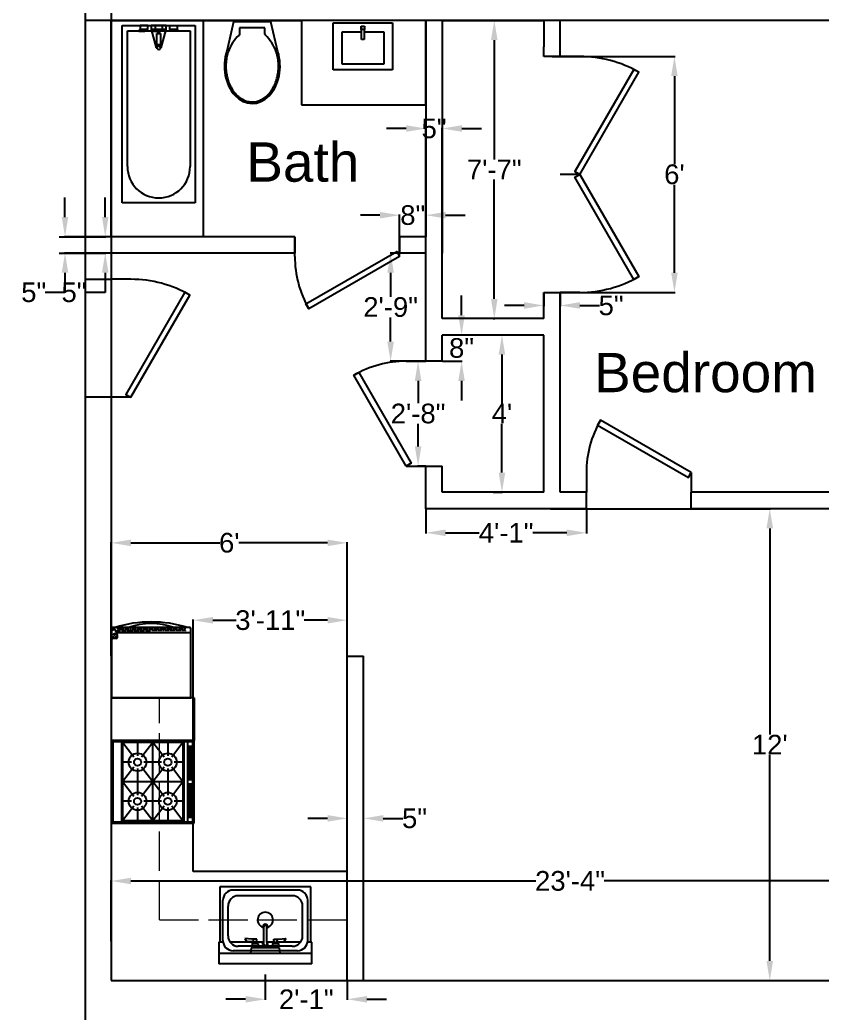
# Model space of a CAD drawing. Header units: inches. Extents: x 2169 to 3045, y 1192 to 2064.
# Drawn here: x 2621.9 to 2866.7, y 1382.8 to 1686.7 of the extents above; entities that cross this region are included whole.
import ezdxf

# ---------------------------------------------------------------- set-up
doc = ezdxf.new("R2010")
doc.units = ezdxf.units.IN
doc.linetypes.add('ACAD_ISO02W100', pattern=[15, 12, -3])
doc.linetypes.add('HIDDEN', pattern=[9.525, 6.35, -3.175])
for name, color, linetype in [('A PLAN ANNO DIM', 9, 'Continuous'), ('A PLAN ANNO ROOM NAME', 4, 'Continuous'), ('A PLAN APPLIANCE', 254, 'Continuous'), ('A PLAN DOOR', 252, 'Continuous'), ('A PLAN DOOR SADDLE', 253, 'Continuous'), ('A PLAN PFIX', 1, 'Continuous'), ('A PLAN WALL EXTERIOR', 4, 'Continuous'), ('A PLAN WALL INTERIOR', 5, 'Continuous'), ('freecads.com', 7, 'Continuous')]:
    doc.layers.add(name, color=color, linetype=linetype)
doc.layers.add('A PLAN GRID LINES', color=165, linetype='ACAD_ISO02W100', lineweight=0)
doc.styles.get("Standard").update_dxf_attribs({"font": 'Arial.ttf'})
doc.dimstyles.get("Standard").update_dxf_attribs({"dimtxt": 6, "dimasz": 6, "dimexe": 0.18, "dimexo": 0.0625, "dimgap": 0.09, "dimtad": 0, "dimtih": 1, "dimtoh": 1, "dimdec": 4, "dimzin": 0, "dimdsep": 46, "dimlunit": 4, "dimtxsty": 'Standard', "dimcen": 0.1875, "dimadec": 0, "dimazin": 0, "dimtfac": 1, "dimtdec": 4, "dimtofl": 0, "dimtmove": 0, "dimatfit": 3, "dimfxl": 1, "dimtolj": 1, "dimtzin": 0, "dimarcsym": 0})

# ---------------------------------------------------------------- blocks, each defined once
blk = doc.blocks.new('*D60')
at = {"layer": 'A PLAN ANNO DIM', "color": 0, "lineweight": -2, "transparency": 16777216}
for p, q in [((2647.94, 1626.58), (2647.94, 1632.58)), ((2633.86, 1620.58), (2648.12, 1620.58)), ((2633.86, 1615.58), (2648.12, 1615.58)), ((2647.94, 1609.58), (2647.94, 1603.58)), ((2647.94, 1603.58), (2641.94, 1603.58))]:
    blk.add_line(p, q, dxfattribs=at)
at = {"layer": 'A PLAN ANNO DIM', "color": 0, "transparency": 16777216}
for points in [[(2646.94, 1626.58), (2648.94, 1626.58), (2647.94, 1620.58)], [(2646.94, 1609.58), (2648.94, 1609.58), (2647.94, 1615.58)]]:
    blk.add_solid(points, dxfattribs=at)
at = {"layer": 'Defpoints', "color": 0, "transparency": 16777216}
for p in [(2633.8, 1620.58), (2633.8, 1615.58), (2647.94, 1615.58)]:
    blk.add_point(p, dxfattribs=at)
at = {"layer": 'A PLAN ANNO DIM', "color": 0, "transparency": 16777216, "insert": (2638.41, 1603.58), "char_height": 6, "attachment_point": 5}
blk.add_mtext('\\A1;5"', dxfattribs=at)
blk = doc.blocks.new('*D102')
at = {"layer": 'A PLAN ANNO DIM', "color": 0, "lineweight": -2, "transparency": 16777216}
for p, q in [((2649.8, 1492.64), (2649.8, 1527.33)), ((2655.8, 1527.15), (2682.93, 1527.15)), ((2715.8, 1527.15), (2688.67, 1527.15)), ((2721.8, 1492.64), (2721.8, 1527.33))]:
    blk.add_line(p, q, dxfattribs=at)
at = {"layer": 'A PLAN ANNO DIM', "color": 0, "transparency": 16777216}
for points in [[(2655.8, 1528.15), (2655.8, 1526.15), (2649.8, 1527.15)], [(2715.8, 1528.15), (2715.8, 1526.15), (2721.8, 1527.15)]]:
    blk.add_solid(points, dxfattribs=at)
at = {"layer": 'Defpoints', "color": 0, "transparency": 16777216}
for p in [(2649.8, 1527.15), (2649.8, 1492.58), (2721.8, 1492.58)]:
    blk.add_point(p, dxfattribs=at)
at = {"layer": 'A PLAN ANNO DIM', "color": 0, "transparency": 16777216, "insert": (2685.8, 1527.15), "char_height": 6, "attachment_point": 5}
blk.add_mtext("\\A1;6'", dxfattribs=at)
blk = doc.blocks.new('*D103')
at = {"layer": 'A PLAN ANNO DIM', "color": 0, "lineweight": -2, "transparency": 16777216}
for p, q in [((2715.8, 1443.08), (2709.8, 1443.08)), ((2721.8, 1443.14), (2721.8, 1443.26)), ((2726.8, 1443.14), (2726.8, 1443.26)), ((2732.8, 1443.08), (2738.8, 1443.08))]:
    blk.add_line(p, q, dxfattribs=at)
at = {"layer": 'A PLAN ANNO DIM', "color": 0, "transparency": 16777216}
for points in [[(2715.8, 1444.08), (2715.8, 1442.08), (2721.8, 1443.08)], [(2732.8, 1444.08), (2732.8, 1442.08), (2726.8, 1443.08)]]:
    blk.add_solid(points, dxfattribs=at)
at = {"layer": 'Defpoints', "color": 0, "transparency": 16777216}
for p in [(2721.8, 1443.08), (2726.8, 1443.08), (2726.8, 1443.08)]:
    blk.add_point(p, dxfattribs=at)
at = {"layer": 'A PLAN ANNO DIM', "color": 0, "transparency": 16777216, "insert": (2742.34, 1443.08), "char_height": 6, "attachment_point": 5}
blk.add_mtext('\\A1;5"', dxfattribs=at)
blk = doc.blocks.new('*D104')
at = {"layer": 'A PLAN ANNO DIM', "color": 0, "lineweight": -2, "transparency": 16777216}
for p, q in [((2784.36, 1675.58), (2821.84, 1675.58)), ((2821.66, 1669.58), (2821.66, 1642.73)), ((2821.66, 1609.58), (2821.66, 1636.42)), ((2786.86, 1603.58), (2821.84, 1603.58))]:
    blk.add_line(p, q, dxfattribs=at)
at = {"layer": 'A PLAN ANNO DIM', "color": 0, "transparency": 16777216}
for points in [[(2820.66, 1669.58), (2822.66, 1669.58), (2821.66, 1675.58)], [(2820.66, 1609.58), (2822.66, 1609.58), (2821.66, 1603.58)]]:
    blk.add_solid(points, dxfattribs=at)
at = {"layer": 'Defpoints', "color": 0, "transparency": 16777216}
for p in [(2784.3, 1675.58), (2786.8, 1603.58), (2821.66, 1603.58)]:
    blk.add_point(p, dxfattribs=at)
at = {"layer": 'A PLAN ANNO DIM', "color": 0, "transparency": 16777216, "insert": (2821.66, 1639.58), "char_height": 6, "attachment_point": 5}
blk.add_mtext("\\A1;6'", dxfattribs=at)
blk = doc.blocks.new('*D105')
at = {"layer": 'A PLAN ANNO DIM', "color": 0, "lineweight": -2, "transparency": 16777216}
for p, q in [((2766.62, 1686.58), (2766.5, 1686.58)), ((2766.68, 1680.58), (2766.68, 1644.17)), ((2766.68, 1601.58), (2766.68, 1637.99)), ((2766.36, 1595.58), (2766.86, 1595.58))]:
    blk.add_line(p, q, dxfattribs=at)
at = {"layer": 'A PLAN ANNO DIM', "color": 0, "transparency": 16777216}
for points in [[(2765.68, 1680.58), (2767.68, 1680.58), (2766.68, 1686.58)], [(2765.68, 1601.58), (2767.68, 1601.58), (2766.68, 1595.58)]]:
    blk.add_solid(points, dxfattribs=at)
at = {"layer": 'Defpoints', "color": 0, "transparency": 16777216}
for p in [(2766.68, 1686.58), (2766.68, 1686.58), (2766.3, 1595.58)]:
    blk.add_point(p, dxfattribs=at)
at = {"layer": 'A PLAN ANNO DIM', "color": 0, "transparency": 16777216, "insert": (2766.68, 1641.08), "char_height": 6, "attachment_point": 5}
blk.add_mtext('\\A1;7\'-7"', dxfattribs=at)
blk = doc.blocks.new('*D106')
at = {"layer": 'A PLAN ANNO DIM', "color": 0, "lineweight": -2, "transparency": 16777216}
for p, q in [((2781.8, 1603.51), (2781.8, 1599.4)), ((2786.8, 1603.51), (2786.8, 1599.4)), ((2775.8, 1599.58), (2769.8, 1599.58)), ((2792.8, 1599.58), (2798.8, 1599.58))]:
    blk.add_line(p, q, dxfattribs=at)
at = {"layer": 'A PLAN ANNO DIM', "color": 0, "transparency": 16777216}
for points in [[(2775.8, 1600.58), (2775.8, 1598.58), (2781.8, 1599.58)], [(2792.8, 1600.58), (2792.8, 1598.58), (2786.8, 1599.58)]]:
    blk.add_solid(points, dxfattribs=at)
at = {"layer": 'Defpoints', "color": 0, "transparency": 16777216}
for p in [(2781.8, 1603.58), (2786.8, 1603.58), (2786.8, 1599.58)]:
    blk.add_point(p, dxfattribs=at)
at = {"layer": 'A PLAN ANNO DIM', "color": 0, "transparency": 16777216, "insert": (2802.34, 1599.58), "char_height": 6, "attachment_point": 5}
blk.add_mtext('\\A1;5"', dxfattribs=at)
blk = doc.blocks.new('*D107')
at = {"layer": 'A PLAN ANNO DIM', "color": 0, "lineweight": -2, "transparency": 16777216}
for p, q in [((2739.8, 1653.58), (2733.8, 1653.58)), ((2745.8, 1615.64), (2745.8, 1653.76)), ((2750.8, 1615.64), (2750.8, 1653.76)), ((2756.8, 1653.58), (2762.8, 1653.58))]:
    blk.add_line(p, q, dxfattribs=at)
at = {"layer": 'A PLAN ANNO DIM', "color": 0, "transparency": 16777216}
for points in [[(2739.8, 1654.58), (2739.8, 1652.58), (2745.8, 1653.58)], [(2756.8, 1654.58), (2756.8, 1652.58), (2750.8, 1653.58)]]:
    blk.add_solid(points, dxfattribs=at)
at = {"layer": 'Defpoints', "color": 0, "transparency": 16777216}
for p in [(2750.8, 1653.58), (2745.8, 1615.58), (2750.8, 1615.58)]:
    blk.add_point(p, dxfattribs=at)
at = {"layer": 'A PLAN ANNO DIM', "color": 0, "transparency": 16777216, "insert": (2748.3, 1653.58), "char_height": 6, "attachment_point": 5}
blk.add_mtext('\\A1;5"', dxfattribs=at)
blk = doc.blocks.new('*D108')
at = {"layer": 'A PLAN ANNO DIM', "color": 0, "lineweight": -2, "transparency": 16777216}
for p, q in [((2766.36, 1590.58), (2769.2, 1590.58)), ((2769.02, 1584.58), (2769.02, 1569.67)), ((2769.02, 1548.58), (2769.02, 1563.49)), ((2766.36, 1542.58), (2769.2, 1542.58))]:
    blk.add_line(p, q, dxfattribs=at)
at = {"layer": 'A PLAN ANNO DIM', "color": 0, "transparency": 16777216}
for points in [[(2768.02, 1584.58), (2770.02, 1584.58), (2769.02, 1590.58)], [(2768.02, 1548.58), (2770.02, 1548.58), (2769.02, 1542.58)]]:
    blk.add_solid(points, dxfattribs=at)
at = {"layer": 'Defpoints', "color": 0, "transparency": 16777216}
for p in [(2766.3, 1590.58), (2769.02, 1590.58), (2766.3, 1542.58)]:
    blk.add_point(p, dxfattribs=at)
at = {"layer": 'A PLAN ANNO DIM', "color": 0, "transparency": 16777216, "insert": (2769.02, 1566.58), "char_height": 6, "attachment_point": 5}
blk.add_mtext("\\A1;4'", dxfattribs=at)
blk = doc.blocks.new('*D109')
at = {"layer": 'A PLAN ANNO DIM', "color": 0, "lineweight": -2, "transparency": 16777216}
for p, q in [((2745.8, 1537.51), (2745.8, 1530.04)), ((2794.8, 1537.51), (2794.8, 1530.04)), ((2751.8, 1530.22), (2762.11, 1530.22)), ((2788.8, 1530.22), (2778.49, 1530.22))]:
    blk.add_line(p, q, dxfattribs=at)
at = {"layer": 'A PLAN ANNO DIM', "color": 0, "transparency": 16777216}
for points in [[(2751.8, 1531.22), (2751.8, 1529.22), (2745.8, 1530.22)], [(2788.8, 1531.22), (2788.8, 1529.22), (2794.8, 1530.22)]]:
    blk.add_solid(points, dxfattribs=at)
at = {"layer": 'Defpoints', "color": 0, "transparency": 16777216}
for p in [(2745.8, 1537.58), (2794.8, 1537.58), (2745.8, 1530.22)]:
    blk.add_point(p, dxfattribs=at)
at = {"layer": 'A PLAN ANNO DIM', "color": 0, "transparency": 16777216, "insert": (2770.3, 1530.22), "char_height": 6, "attachment_point": 5}
blk.add_mtext('\\A1;4\'-1"', dxfattribs=at)
blk = doc.blocks.new('*D110')
at = {"layer": 'A PLAN ANNO DIM', "color": 0, "lineweight": -2, "transparency": 16777216}
for p, q in [((2756.69, 1596.58), (2756.69, 1602.58)), ((2750.86, 1590.58), (2756.87, 1590.58)), ((2750.86, 1582.58), (2756.87, 1582.58)), ((2756.69, 1576.58), (2756.69, 1570.58))]:
    blk.add_line(p, q, dxfattribs=at)
at = {"layer": 'A PLAN ANNO DIM', "color": 0, "transparency": 16777216}
for points in [[(2755.69, 1596.58), (2757.69, 1596.58), (2756.69, 1590.58)], [(2755.69, 1576.58), (2757.69, 1576.58), (2756.69, 1582.58)]]:
    blk.add_solid(points, dxfattribs=at)
at = {"layer": 'Defpoints', "color": 0, "transparency": 16777216}
for p in [(2750.8, 1590.58), (2750.8, 1582.58), (2756.69, 1582.58)]:
    blk.add_point(p, dxfattribs=at)
at = {"layer": 'A PLAN ANNO DIM', "color": 0, "transparency": 16777216, "insert": (2756.69, 1586.58), "char_height": 6, "attachment_point": 5}
blk.add_mtext('\\A1;8"', dxfattribs=at)
blk = doc.blocks.new('*D111')
at = {"layer": 'A PLAN ANNO DIM', "color": 0, "lineweight": -2, "transparency": 16777216}
for p, q in [((2745.74, 1582.58), (2743.25, 1582.58)), ((2743.43, 1576.58), (2743.43, 1569.73)), ((2743.43, 1556.58), (2743.43, 1563.42)), ((2745.74, 1550.58), (2743.25, 1550.58))]:
    blk.add_line(p, q, dxfattribs=at)
at = {"layer": 'A PLAN ANNO DIM', "color": 0, "transparency": 16777216}
for points in [[(2742.43, 1576.58), (2744.43, 1576.58), (2743.43, 1582.58)], [(2742.43, 1556.58), (2744.43, 1556.58), (2743.43, 1550.58)]]:
    blk.add_solid(points, dxfattribs=at)
at = {"layer": 'Defpoints', "color": 0, "transparency": 16777216}
for p in [(2745.8, 1582.58), (2743.43, 1550.58), (2745.8, 1550.58)]:
    blk.add_point(p, dxfattribs=at)
at = {"layer": 'A PLAN ANNO DIM', "color": 0, "transparency": 16777216, "insert": (2743.43, 1566.58), "char_height": 6, "attachment_point": 5}
blk.add_mtext('\\A1;2\'-8"', dxfattribs=at)
blk = doc.blocks.new('*D112')
at = {"layer": 'A PLAN ANNO DIM', "color": 0, "lineweight": -2, "transparency": 16777216}
for p, q in [((2745.74, 1615.58), (2734.86, 1615.58)), ((2735.04, 1609.58), (2735.04, 1602.23)), ((2735.04, 1588.58), (2735.04, 1595.92)), ((2745.74, 1582.58), (2734.86, 1582.58))]:
    blk.add_line(p, q, dxfattribs=at)
at = {"layer": 'A PLAN ANNO DIM', "color": 0, "transparency": 16777216}
for points in [[(2734.04, 1609.58), (2736.04, 1609.58), (2735.04, 1615.58)], [(2734.04, 1588.58), (2736.04, 1588.58), (2735.04, 1582.58)]]:
    blk.add_solid(points, dxfattribs=at)
at = {"layer": 'Defpoints', "color": 0, "transparency": 16777216}
for p in [(2735.04, 1615.58), (2745.8, 1615.58), (2745.8, 1582.58)]:
    blk.add_point(p, dxfattribs=at)
at = {"layer": 'A PLAN ANNO DIM', "color": 0, "transparency": 16777216, "insert": (2735.04, 1599.08), "char_height": 6, "attachment_point": 5}
blk.add_mtext('\\A1;2\'-9"', dxfattribs=at)
blk = doc.blocks.new('*D113')
at = {"layer": 'A PLAN ANNO DIM', "color": 0, "lineweight": -2, "transparency": 16777216}
for p, q in [((2731.8, 1627.13), (2725.8, 1627.13)), ((2737.8, 1620.64), (2737.8, 1627.31)), ((2745.8, 1620.64), (2745.8, 1627.31)), ((2751.8, 1627.13), (2757.8, 1627.13))]:
    blk.add_line(p, q, dxfattribs=at)
at = {"layer": 'A PLAN ANNO DIM', "color": 0, "transparency": 16777216}
for points in [[(2731.8, 1628.13), (2731.8, 1626.13), (2737.8, 1627.13)], [(2751.8, 1628.13), (2751.8, 1626.13), (2745.8, 1627.13)]]:
    blk.add_solid(points, dxfattribs=at)
at = {"layer": 'Defpoints', "color": 0, "transparency": 16777216}
for p in [(2737.8, 1627.13), (2737.8, 1620.58), (2745.8, 1620.58)]:
    blk.add_point(p, dxfattribs=at)
at = {"layer": 'A PLAN ANNO DIM', "color": 0, "transparency": 16777216, "insert": (2741.8, 1627.13), "char_height": 6, "attachment_point": 5}
blk.add_mtext('\\A1;8"', dxfattribs=at)
blk = doc.blocks.new('Kitchen Sink 022')
at = {"layer": 'freecads.com'}
for p, q in [((45478.1, 39404.7), (45478.1, 39298.3)), ((45478.1, 39404.7), (45938.2, 39404.7)), ((45938.2, 39298.3), (45938.2, 39404.7)), ((45478.1, 39353.9), (45938.2, 39353.9)), ((45574.2, 39318.1), (45645.6, 39318.1)), ((45635.1, 39353.9), (45638.3, 39326.9)), ((45638.3, 39326.9), (45778, 39326.9)), ((45645.6, 39314.2), (45642.4, 39314.2)), ((45642.4, 39304.6), (45642.4, 39314.2)), ((45645.6, 39314.2), (45645.6, 39326.9)), ((45669.1, 39314.2), (45669.1, 39326.9)), ((45669.1, 39318.1), (45696.4, 39318.1)), ((45672.3, 39314.2), (45669.1, 39314.2)), ((45672.3, 39304.6), (45672.3, 39314.2)), ((45696.4, 39314.9), (45693.2, 39309.4)), ((45696.4, 39314.9), (45696.4, 39326.9)), ((45719.9, 39314.9), (45719.9, 39326.9)), ((45719.9, 39318.1), (45747.2, 39318.1)), ((45723.1, 39309.4), (45719.9, 39314.9)), ((45747.2, 39314.2), (45744, 39314.2)), ((45744, 39304.6), (45744, 39314.2)), ((45747.2, 39314.2), (45747.2, 39326.9)), ((45770.7, 39314.2), (45770.7, 39326.9)), ((45770.7, 39318.1), (45842.2, 39318.1)), ((45773.9, 39314.2), (45770.7, 39314.2)), ((45773.9, 39304.6), (45773.9, 39314.2)), ((45778, 39326.9), (45781.2, 39353.9)), ((45478.1, 39298.3), (45498.7, 39298.3)), ((45482.1, 39298.3), (45482.1, 39024.5)), ((45523.4, 39267.3), (45523.4, 39118.9)), ((45533.9, 39298.3), (45653.8, 39298.3)), ((45606.6, 39280.1), (45616.3, 39296.3)), ((45642, 39283.4), (45606.6, 39280.1)), ((45650.7, 39296.3), (45616.3, 39296.3)), ((45666.3, 39283.4), (45642, 39283.4)), ((45644, 39304.6), (45642.4, 39304.6)), ((45644, 39304.6), (45646.6, 39301.5)), ((45668.1, 39301.5), (45646.6, 39301.5)), ((45650.7, 39296.3), (45650.9, 39297.7)), ((45663.8, 39297.7), (45650.9, 39297.7)), ((45653.8, 39297.7), (45653.8, 39301.5)), ((45660.9, 39297.7), (45660.9, 39301.5)), ((45660.9, 39298.3), (45699.7, 39298.3)), ((45663.8, 39297.7), (45666.3, 39283.4)), ((45670.7, 39304.6), (45668.1, 39301.5)), ((45672.3, 39304.6), (45670.7, 39304.6)), ((45693.2, 39309.4), (45700.2, 39297.3)), ((45700.2, 39297.3), (45700.2, 39220.5)), ((45716.1, 39297.3), (45723.1, 39309.4)), ((45716.1, 39297.3), (45716.1, 39220.5)), ((45716.7, 39298.3), (45755.4, 39298.3)), ((45745.6, 39304.6), (45744, 39304.6)), ((45745.6, 39304.6), (45748.2, 39301.5)), ((45748.2, 39301.5), (45769.7, 39301.5)), ((45752.5, 39297.7), (45750, 39283.4)), ((45750, 39283.4), (45774.4, 39283.4)), ((45752.5, 39297.7), (45765.4, 39297.7)), ((45755.4, 39297.7), (45755.4, 39301.5)), ((45762.5, 39297.7), (45762.5, 39301.5)), ((45762.5, 39298.3), (45882.4, 39298.3)), ((45765.7, 39296.3), (45765.4, 39297.7)), ((45765.7, 39296.3), (45800, 39296.3)), ((45772.3, 39304.6), (45769.7, 39301.5)), ((45773.9, 39304.6), (45772.3, 39304.6)), ((45774.4, 39283.4), (45809.8, 39280.1)), ((45809.8, 39280.1), (45800, 39296.3)), ((45893, 39267.3), (45893, 39118.9)), ((45917.6, 39298.3), (45938.2, 39298.3)), ((45934.2, 39024.5), (45934.2, 39298.3)), ((45574.2, 39068.1), (45842.2, 39068.1)), ((45482.1, 39024.5), (45934.2, 39024.5))]:
    blk.add_line(p, q, dxfattribs=at)
at = {"layer": 'freecads.com', "ltscale": 0.25}
for p, q in [((45548.8, 39340.4), (45867.6, 39340.4)), ((45669.1, 39314.2), (45645.6, 39314.2)), ((45700.7, 39322.3), (45696.4, 39314.9)), ((45715.6, 39322.3), (45700.7, 39322.3)), ((45719.9, 39314.9), (45715.6, 39322.3)), ((45770.7, 39314.2), (45747.2, 39314.2)), ((45498, 39289.6), (45498, 39090.4)), ((45644, 39304.6), (45670.7, 39304.6)), ((45650.7, 39296.3), (45648.4, 39283.4)), ((45700.2, 39297.3), (45700.2, 39309.4)), ((45716.1, 39309.4), (45716.1, 39297.3)), ((45745.6, 39304.6), (45772.3, 39304.6)), ((45765.7, 39296.3), (45767.9, 39283.4)), ((45918.4, 39289.6), (45918.4, 39090.4)), ((45548.8, 39039.6), (45867.6, 39039.6))]:
    blk.add_line(p, q, dxfattribs=at)
for centre, radius, start, end in [((45548.8, 39289.6), 50.8, 90, 180), ((45708.2, 39309.4), 7.94, 0, 180), ((45867.6, 39289.6), 50.8, 0, 90.0006), ((45708.2, 39188), 38.1, 105.7083, 74.2917), ((45708.2, 39220.5), 11.1, 135.5847, 44.4153), ((45548.8, 39090.4), 50.8, 180, 270), ((45867.6, 39090.4), 50.8, 270, 0.0033)]:
    blk.add_arc(centre, radius, start, end, dxfattribs=at)
at = {"layer": 'freecads.com'}
for centre, radius, start, end in [((45574.2, 39267.3), 50.8, 90, 180), ((45842.2, 39267.3), 50.8, 0, 90), ((45708.2, 39220.5), 7.94, 180, 0), ((45574.2, 39118.9), 50.8, 180, 270), ((45842.2, 39118.9), 50.8, 270, 0)]:
    blk.add_arc(centre, radius, start, end, dxfattribs=at)
blk = doc.blocks.new('*D75')
at = {"layer": 'A PLAN ANNO DIM', "color": 0, "lineweight": -2, "transparency": 16777216}
for p, q in [((2696.8, 1395.45), (2696.8, 1387.7)), ((2721.8, 1393.51), (2721.8, 1387.7)), ((2690.8, 1387.88), (2684.8, 1387.88)), ((2727.8, 1387.88), (2733.8, 1387.88))]:
    blk.add_line(p, q, dxfattribs=at)
at = {"layer": 'A PLAN ANNO DIM', "color": 0, "transparency": 16777216}
for points in [[(2690.8, 1388.88), (2690.8, 1386.88), (2696.8, 1387.88)], [(2727.8, 1388.88), (2727.8, 1386.88), (2721.8, 1387.88)]]:
    blk.add_solid(points, dxfattribs=at)
at = {"layer": 'Defpoints', "color": 0, "transparency": 16777216}
for p in [(2696.8, 1395.51), (2721.8, 1393.58), (2721.8, 1387.88)]:
    blk.add_point(p, dxfattribs=at)
at = {"layer": 'A PLAN ANNO DIM', "color": 0, "transparency": 16777216, "insert": (2709.3, 1387.88), "char_height": 6, "attachment_point": 5}
blk.add_mtext('\\A1;2\'-1"', dxfattribs=at)
blk = doc.blocks.new('Hob 005')
at = {"layer": 'freecads.com'}
for p, q in [((66183, 33699), (66183, 32769)), ((67113, 33699), (66183, 33699)), ((66198, 33684), (66198, 32784)), ((67098, 33684), (66198, 33684)), ((66198, 33624), (67098, 33624)), ((66248, 33669), (66623, 33669)), ((66248, 33639), (66248, 33669)), ((66248, 33654), (66623, 33654)), ((66248, 33639), (66623, 33639)), ((66623, 33639), (66623, 33669)), ((67048, 33669), (66673, 33669)), ((66673, 33639), (66673, 33669)), ((67048, 33654), (66673, 33654)), ((67048, 33639), (66673, 33639)), ((67048, 33639), (67048, 33669)), ((67098, 32784), (67098, 33684)), ((67113, 32769), (67113, 33699)), ((66198, 33584), (67098, 33584)), ((66208, 33574), (66208, 32894)), ((66208, 33574), (67088, 33574)), ((66208, 33574), (66373, 33447)), ((66428, 33574), (66428, 33474)), ((66648, 33574), (66484, 33447)), ((66648, 33574), (66813, 33447)), ((66648, 33574), (66648, 33234)), ((66868, 33574), (66868, 33474)), ((67088, 33574), (66924, 33447)), ((67088, 33574), (67088, 32894)), ((66208, 33404), (66358, 33404)), ((66498, 33404), (66648, 33404)), ((66648, 33404), (66798, 33404)), ((66938, 33404), (67088, 33404)), ((66373, 33361), (66208, 33234)), ((66428, 33334), (66428, 33234)), ((66484, 33361), (66648, 33234)), ((66813, 33361), (66648, 33234)), ((66868, 33334), (66868, 33234)), ((66924, 33361), (67088, 33234)), ((66208, 33234), (66373, 33107)), ((66648, 33234), (66208, 33234)), ((66428, 33234), (66428, 33134)), ((66648, 33234), (66484, 33107)), ((66648, 33234), (66648, 32894)), ((66648, 33234), (66813, 33107)), ((67088, 33234), (66648, 33234)), ((66868, 33234), (66868, 33134)), ((67088, 33234), (66924, 33107)), ((66208, 33064), (66358, 33064)), ((66498, 33064), (66648, 33064)), ((66648, 33064), (66798, 33064)), ((66938, 33064), (67088, 33064)), ((66373, 33021), (66208, 32894)), ((66428, 32994), (66428, 32894)), ((66484, 33021), (66648, 32894)), ((66813, 33021), (66648, 32894)), ((66868, 32994), (66868, 32894)), ((66924, 33021), (67088, 32894)), ((66198, 32884), (67098, 32884)), ((66208, 32894), (67088, 32894)), ((66183, 32769), (67113, 32769)), ((66198, 32784), (67098, 32784))]:
    blk.add_line(p, q, dxfattribs=at)
for centre, radius in [((66428, 33404), 100), ((66868, 33404), 100), ((66428, 33404), 40), ((66868, 33404), 40), ((66428, 33064), 100), ((66868, 33064), 100), ((66428, 33064), 40), ((66868, 33064), 40)]:
    blk.add_circle(centre, radius, dxfattribs=at)
blk = doc.blocks.new('Fridge 002')
at = {"layer": 'freecads.com'}
for p, q in [((26385.9, 10835.7), (25785.9, 10835.7)), ((25785.9, 10835.7), (25785.9, 10316.7)), ((26385.9, 10316.7), (26385.9, 10835.7)), ((26341.4, 10361.1), (26341.4, 10381.1)), ((26349.3, 10389), (26374.2, 10389)), ((26382.1, 10381.1), (26382.1, 10317.6)), ((26349.7, 10343.9), (25785.9, 10343.9)), ((25785.9, 10343.9), (25785.9, 10316.7)), ((25797, 10305.7), (26374.9, 10305.7)), ((25797, 10305.7), (26374.9, 10305.7)), ((26366.2, 10313.8), (26342.4, 10357.3)), ((26374.2, 10309.8), (26373.1, 10309.8)), ((26385.9, 10343.9), (26382.1, 10343.9)), ((26385.9, 10346.5), (26385.9, 10319.3)), ((26385.9, 10316.7), (26385.9, 10343.9))]:
    blk.add_line(p, q, dxfattribs=at)
at = {"layer": 'freecads.com', "linetype": 'HIDDEN'}
for p, q in [((25827.9, 10343.9), (25827.9, 10329.1)), ((25827.9, 10329.1), (26085.9, 10329.1)), ((25831.7, 10305.7), (25831.7, 10318.9)), ((25831.7, 10318.9), (26085.9, 10318.9)), ((26344, 10329.1), (26085.9, 10329.1)), ((26340.2, 10318.9), (26085.9, 10318.9)), ((26340.2, 10305.7), (26340.2, 10318.9)), ((26344, 10343.9), (26344, 10329.1))]:
    blk.add_line(p, q, dxfattribs=at)
at = {"layer": 'freecads.com'}
for centre, radius in [((26349.3, 10381.1), 6.63), ((26361.7, 10357.1), 6.63), ((26374.2, 10381.1), 6.63), ((26374.2, 10317.6), 6.98)]:
    blk.add_circle(centre, radius, dxfattribs=at)
for centre, radius, start, end in [((26349.3, 10381.1), 7.88, 90, 180), ((26374.2, 10381.1), 7.88, 360, 90), ((25797, 10316.7), 11, 180, 270), ((25797, 10316.7), 11, 180, 270), ((26085.9, 11175), 911.2, 252.55459, 287.44541), ((26085.9, 10772.4), 496.5, 250.07703, 289.92297), ((26349.3, 10361.1), 7.88, 180, 208.74057), ((26373.1, 10317.6), 7.88, 208.74057, 270), ((26374.2, 10317.6), 7.88, 270, 360), ((26374.9, 10316.7), 11, 270, 360), ((26374.9, 10316.7), 11, 270, 360)]:
    blk.add_arc(centre, radius, start, end, dxfattribs=at)
blk = doc.blocks.new('Toilet 065')
at = {"layer": 'freecads.com'}
for p, q in [((261760.7, 272738.4), (261710.6, 272524.6)), ((262033.6, 272738.4), (261760.7, 272738.4)), ((261989.2, 272695.9), (261804.3, 272695.9)), ((261804.3, 272695.9), (261804.3, 272650.1)), ((261989.2, 272650.1), (261989.2, 272695.9)), ((262084.6, 272521.1), (262033.6, 272738.4)), ((261800.7, 272641.5), (261800.6, 272641.4)), ((261804.3, 272650.1), (261800.7, 272641.5)), ((261993.5, 272641.5), (261989.2, 272650.1)), ((261993.4, 272641.4), (261993.5, 272641.5))]:
    blk.add_line(p, q, dxfattribs=at)
for centre, start, end in [((262023.8, 272407.3), 133.63175, 159.58652), ((261769.8, 272407.3), 20.41348, 46.36825)]:
    blk.add_arc(centre, 323.4, start, end, dxfattribs=at)
blk.add_ellipse((261897, 272415.8), major_axis=(0, -272.8), ratio=0.74463, start_param=4.302209, end_param=8.249905, dxfattribs=at)
blk.add_open_spline([(261720.7, 272520.1), (261718.7, 272513.3), (261716.4, 272505.3), (261711, 272482.8), (261708.5, 272468.1), (261705.3, 272438.3), (261704.7, 272423.2), (261705.3, 272393.1), (261706.6, 272378.1), (261711, 272348.6), (261714.2, 272334.1), (261722.3, 272306.1), (261727.2, 272292.6), (261738.7, 272267), (261745.2, 272254.8), (261759.7, 272232.3), (261767.7, 272221.9), (261784.7, 272203.1), (261793.7, 272194.7), (261812.7, 272180.2), (261822.6, 272174.1), (261843, 272164.2), (261853.4, 272160.5), (261874.6, 272155.4), (261885.3, 272154.1), (261906.7, 272154), (261917.4, 272155.1), (261938.6, 272159.9), (261949.1, 272163.5), (261969.5, 272173.1), (261979.5, 272179), (261998.5, 272193.3), (262007.7, 272201.5), (262024.8, 272220), (262032.8, 272230.3), (262047.5, 272252.7), (262054.1, 272264.7), (262065.8, 272290.2), (262070.8, 272303.6), (262079.1, 272331.5), (262082.4, 272345.9), (262087.1, 272375.3), (262088.5, 272390.3), (262089.3, 272420.4), (262088.8, 272435.5), (262085.9, 272465.4), (262083.5, 272480.1), (262078.3, 272502.3), (262076.2, 272510.1), (262073.3, 272520.1)], degree=3, knots=[4.302209, 4.302209, 4.302209, 4.302209, 4.399567, 4.399567, 4.570324, 4.570324, 4.741082, 4.741082, 4.91184, 4.91184, 5.082597, 5.082597, 5.253355, 5.253355, 5.424112, 5.424112, 5.59487, 5.59487, 5.765627, 5.765627, 5.936385, 5.936385, 6.107142, 6.107142, 6.2779, 6.2779, 6.448657, 6.448657, 6.619415, 6.619415, 6.790172, 6.790172, 6.96093, 6.96093, 7.131688, 7.131688, 7.302445, 7.302445, 7.473203, 7.473203, 7.64396, 7.64396, 7.814718, 7.814718, 7.985475, 7.985475, 8.156233, 8.156233, 8.249905, 8.249905, 8.249905, 8.249905], dxfattribs=at)
blk = doc.blocks.new('Sink 002')
at = {"layer": 'freecads.com'}
for p, q in [((-161.8, 221.3, 3732.1), (238.2, 221.3, 3732.1)), ((-161.8, -96.4, 3732.1), (-161.8, 221.3, 3732.1)), ((238.2, 221.3, 3732.1), (238.2, -96.4, 3732.1)), ((-102.6, 159.4, 3732.1), (29.8, 159.4, 3732.1)), ((-102.6, -57, 3732.1), (-102.6, 159.4, 3732.1)), ((46.7, 159.4, 3732.1), (179, 159.4, 3732.1)), ((179, 159.4, 3732.1), (179, -57, 3732.1)), ((179, -57, 3732.1), (-102.6, -57, 3732.1)), ((238.2, -96.4, 3732.1), (-161.8, -96.4, 3732.1))]:
    blk.add_line(p, q, dxfattribs=at)
at = {"layer": 'freecads.com', "ltscale": 10}
for p, q in [((26.9, 199.7, 3732.1), (49.5, 199.7, 3732.1)), ((26.9, 177.2, 3732.1), (26.9, 199.7, 3732.1)), ((26.9, 197.2, 3732.1), (26.9, 179.1, 3732.1)), ((49.5, 177.2, 3732.1), (26.9, 177.2, 3732.1)), ((29.8, 109, 3732.1), (29.8, 177.2, 3732.1)), ((46.7, 177.2, 3732.1), (46.7, 109, 3732.1)), ((49.5, 199.7, 3732.1), (49.5, 177.2, 3732.1)), ((46.7, 109, 3732.1), (29.8, 109, 3732.1))]:
    blk.add_line(p, q, dxfattribs=at)
blk = doc.blocks.new('Bathtub 001')
at = {"layer": 'freecads.com'}
for p, q in [((31394, 20820), (31394, 22620)), ((31394, 22620), (32135, 22620)), ((31447, 21190), (31447, 22567)), ((31447, 22567), (32082, 22567)), ((32082, 22567), (32082, 21190)), ((32135, 22620), (32135, 20820)), ((32135, 20820), (31394, 20820))]:
    blk.add_line(p, q, dxfattribs=at)
at = {"layer": 'freecads.com', "ltscale": 2}
for p, q in [((31623, 22574), (31563, 22574)), ((31563, 22574), (31563, 22564)), ((31563, 22564), (31623, 22564)), ((31653, 22620), (31577, 22620)), ((31577, 22620), (31577, 22579)), ((31577, 22579), (31653, 22579)), ((31650, 22579), (31579, 22579)), ((31579, 22579), (31579, 22574)), ((31579, 22574), (31650, 22574)), ((31606, 22574), (31606, 22564)), ((31623, 22564), (31623, 22574)), ((31650, 22574), (31650, 22579)), ((31653, 22579), (31653, 22620)), ((31841, 22620), (31689, 22620)), ((31689, 22620), (31689, 22579)), ((31841, 22579), (31689, 22579)), ((31689, 22579), (31739, 22393)), ((31689, 22579), (31841, 22579)), ((31773, 22574), (31713, 22574)), ((31713, 22574), (31713, 22564)), ((31713, 22564), (31773, 22564)), ((31803, 22620), (31727, 22620)), ((31727, 22620), (31727, 22579)), ((31727, 22579), (31803, 22579)), ((31800, 22579), (31729, 22579)), ((31729, 22579), (31729, 22574)), ((31729, 22574), (31800, 22574)), ((31756, 22574), (31756, 22564)), ((31756, 22561), (31773, 22561)), ((31756, 22551), (31756, 22561)), ((31773, 22551), (31756, 22551)), ((31756, 22548), (31773, 22548)), ((31756, 22538), (31756, 22548)), ((31773, 22564), (31773, 22574)), ((31773, 22561), (31773, 22551)), ((31773, 22548), (31773, 22538)), ((31790, 22393), (31841, 22579)), ((31800, 22574), (31800, 22579)), ((31803, 22579), (31803, 22620)), ((31841, 22579), (31841, 22620)), ((31877, 22620), (31953, 22620)), ((31877, 22579), (31877, 22620)), ((31953, 22579), (31877, 22579)), ((31879, 22574), (31879, 22579)), ((31879, 22579), (31951, 22579)), ((31951, 22574), (31879, 22574)), ((31906, 22574), (31966, 22574)), ((31906, 22564), (31906, 22574)), ((31966, 22564), (31906, 22564)), ((31923, 22574), (31923, 22564)), ((31951, 22579), (31951, 22574)), ((31953, 22620), (31953, 22579)), ((31966, 22574), (31966, 22564)), ((31746, 22538), (31783, 22538)), ((31746, 22424), (31746, 22538)), ((31773, 22538), (31756, 22538)), ((31783, 22538), (31783, 22424)), ((31739, 22393), (31745, 22393)), ((31755, 22414), (31745, 22395)), ((31745, 22395), (31746, 22395)), ((31755, 22414), (31746, 22424)), ((31746, 22424), (31783, 22424)), ((31783, 22424), (31746, 22424)), ((31773, 22414), (31755, 22414)), ((31773, 22414), (31755, 22414)), ((31783, 22424), (31773, 22414)), ((31784, 22395), (31773, 22414)), ((31783, 22395), (31784, 22395)), ((31784, 22393), (31790, 22393))]:
    blk.add_line(p, q, dxfattribs=at)
at = {"layer": 'freecads.com'}
blk.add_arc((31765, 21190), 318, 180, 0, dxfattribs=at)
at = {"layer": 'freecads.com', "ltscale": 2}
blk.add_ellipse((31765, 22393), major_axis=(-19.2, 0), ratio=0.730626, start_param=6.096413, end_param=9.61155, dxfattribs=at)
blk = doc.blocks.new('*D115')
at = {"layer": 'A PLAN ANNO DIM', "color": 0, "lineweight": -2, "transparency": 16777216}
for p, q in [((2649.8, 1405.64), (2649.8, 1424.16)), ((2655.8, 1423.98), (2779.35, 1423.98)), ((2923.8, 1423.98), (2800.25, 1423.98)), ((2929.8, 1405.64), (2929.8, 1424.16))]:
    blk.add_line(p, q, dxfattribs=at)
at = {"layer": 'A PLAN ANNO DIM', "color": 0, "transparency": 16777216}
for points in [[(2655.8, 1424.98), (2655.8, 1422.98), (2649.8, 1423.98)], [(2923.8, 1424.98), (2923.8, 1422.98), (2929.8, 1423.98)]]:
    blk.add_solid(points, dxfattribs=at)
at = {"layer": 'Defpoints', "color": 0, "transparency": 16777216}
for p in [(2649.8, 1423.98), (2649.8, 1405.58), (2929.8, 1405.58)]:
    blk.add_point(p, dxfattribs=at)
at = {"layer": 'A PLAN ANNO DIM', "color": 0, "transparency": 16777216, "insert": (2789.8, 1423.98), "char_height": 6, "attachment_point": 5}
blk.add_mtext('\\A1;23\'-4"', dxfattribs=at)
blk = doc.blocks.new('*D116')
at = {"layer": 'A PLAN ANNO DIM', "color": 0, "lineweight": -2, "transparency": 16777216}
for p, q in [((2674.8, 1426.91), (2674.8, 1503.72)), ((2680.8, 1503.54), (2687.91, 1503.54)), ((2715.8, 1503.54), (2708.69, 1503.54)), ((2721.8, 1426.91), (2721.8, 1503.72))]:
    blk.add_line(p, q, dxfattribs=at)
at = {"layer": 'A PLAN ANNO DIM', "color": 0, "transparency": 16777216}
for points in [[(2680.8, 1504.54), (2680.8, 1502.54), (2674.8, 1503.54)], [(2715.8, 1504.54), (2715.8, 1502.54), (2721.8, 1503.54)]]:
    blk.add_solid(points, dxfattribs=at)
at = {"layer": 'Defpoints', "color": 0, "transparency": 16777216}
for p in [(2721.8, 1503.54), (2674.8, 1426.84), (2721.8, 1426.84)]:
    blk.add_point(p, dxfattribs=at)
at = {"layer": 'A PLAN ANNO DIM', "color": 0, "transparency": 16777216, "insert": (2698.3, 1503.54), "char_height": 6, "attachment_point": 5}
blk.add_mtext('\\A1;3\'-11"', dxfattribs=at)
blk = doc.blocks.new('*D117')
at = {"layer": 'A PLAN ANNO DIM', "color": 0, "lineweight": -2, "transparency": 16777216}
for p, q in [((2783.86, 1537.58), (2850.94, 1537.58)), ((2850.76, 1531.58), (2850.76, 1468.68)), ((2850.76, 1399.58), (2850.76, 1462.47)), ((2783.86, 1393.58), (2850.94, 1393.58))]:
    blk.add_line(p, q, dxfattribs=at)
at = {"layer": 'A PLAN ANNO DIM', "color": 0, "transparency": 16777216}
for points in [[(2849.76, 1531.58), (2851.76, 1531.58), (2850.76, 1537.58)], [(2849.76, 1399.58), (2851.76, 1399.58), (2850.76, 1393.58)]]:
    blk.add_solid(points, dxfattribs=at)
at = {"layer": 'Defpoints', "color": 0, "transparency": 16777216}
for p in [(2783.8, 1537.58), (2850.76, 1537.58), (2783.8, 1393.58)]:
    blk.add_point(p, dxfattribs=at)
at = {"layer": 'A PLAN ANNO DIM', "color": 0, "transparency": 16777216, "insert": (2850.76, 1465.58), "char_height": 6, "attachment_point": 5}
blk.add_mtext("\\A1;12'", dxfattribs=at)
blk = doc.blocks.new('*U36')
for p, q in [((0, 0), (0, -6)), ((32, 0), (32, -6))]:
    blk.add_line(p, q)
blk.add_lwpolyline([(0, 0), (27.71, 16), (28.59, 14.48), (0.87, -1.52)], close=True)
blk.add_arc((0, 0), 32, 0, 30)
blk = doc.blocks.new('*U37')
for p, q in [((0, 0), (0, 6)), ((32, 0), (32, 6))]:
    blk.add_line(p, q)
blk.add_lwpolyline([(0, 0), (27.71, -16), (28.59, -14.48), (0.87, 1.52)], close=True)
blk.add_arc((0, 0), 32, 330, 0)
blk = doc.blocks.new('*U38')
for p, q in [((0, 0), (0, -6)), ((32, 0), (32, -6))]:
    blk.add_line(p, q)
blk.add_lwpolyline([(0, 0), (27.71, 16), (28.59, 14.48), (0.88, -1.52)], close=True)
blk.add_arc((0, 0), 32, 0, 30)
blk = doc.blocks.new('*U39')
for p, q in [((0, 0), (0, -6)), ((-36, 0), (-36, -6))]:
    blk.add_line(p, q)
blk.add_lwpolyline([(0, 0), (-31.18, 18), (-32.05, 16.48), (-0.88, -1.52)], close=True)
blk.add_arc((0, 0), 36, 150, 180)
blk = doc.blocks.new('*U40')
for p, q in [((0, 0), (0, -6)), ((36, 0), (36, -6))]:
    blk.add_line(p, q)
blk.add_lwpolyline([(0, 0), (31.18, 18), (32.05, 16.48), (0.88, -1.52)], close=True)
blk.add_arc((0, 0), 36, 0, 30)
blk = doc.blocks.new('*D118')
at = {"layer": 'A PLAN ANNO DIM', "color": 0, "lineweight": -2, "transparency": 16777216}
for p, q in [((2635.66, 1626.58), (2635.66, 1632.58)), ((2649.74, 1620.58), (2635.48, 1620.58)), ((2649.74, 1615.58), (2635.48, 1615.58)), ((2635.66, 1609.58), (2635.66, 1603.58)), ((2635.66, 1603.58), (2629.66, 1603.58))]:
    blk.add_line(p, q, dxfattribs=at)
at = {"layer": 'A PLAN ANNO DIM', "color": 0, "transparency": 16777216}
for points in [[(2634.66, 1626.58), (2636.66, 1626.58), (2635.66, 1620.58)], [(2634.66, 1609.58), (2636.66, 1609.58), (2635.66, 1615.58)]]:
    blk.add_solid(points, dxfattribs=at)
at = {"layer": 'Defpoints', "color": 0, "transparency": 16777216}
for p in [(2649.8, 1620.58), (2635.66, 1615.58), (2649.8, 1615.58)]:
    blk.add_point(p, dxfattribs=at)
at = {"layer": 'A PLAN ANNO DIM', "color": 0, "transparency": 16777216, "insert": (2626.12, 1603.58), "char_height": 6, "attachment_point": 5}
blk.add_mtext('\\A1;5"', dxfattribs=at)

msp = doc.modelspace()

# ---------------------------------------------------------------- linework, layer by layer
at = {"layer": 'A PLAN ANNO ROOM NAME'}
msp.add_line((2941.80012, 1686.57518), (2641.80012, 1686.57518), dxfattribs=at)
at = {"layer": 'A PLAN DOOR SADDLE'}
for p, q in [((2641.80012, 1607.57518), (2649.80012, 1607.57518)), ((2649.80012, 1607.57518), (2649.80012, 1571.57518)), ((2649.80012, 1571.57518), (2641.80012, 1571.57518))]:
    msp.add_line(p, q, dxfattribs=at)
at = {"layer": 'A PLAN GRID LINES'}
for q in [(2664.45719, 1479.87171), (2721.80012, 1412.08494)]:
    msp.add_line((2664.45719, 1412.08494), q, dxfattribs=at)
at = {"layer": 'A PLAN PFIX'}
for p, q in [((2649.80012, 1686.57518), (2677.80012, 1686.57518)), ((2649.80012, 1620.57518), (2649.80012, 1686.57518)), ((2677.80012, 1686.57518), (2677.80012, 1620.57518)), ((2677.80012, 1686.57518), (2692.80012, 1686.57518)), ((2692.80012, 1686.57518), (2707.80012, 1686.57518)), ((2707.80012, 1686.57518), (2707.80012, 1660.84563)), ((2745.80012, 1660.84563), (2745.80012, 1686.57518)), ((2707.80012, 1660.84563), (2745.80012, 1660.84563)), ((2677.80012, 1620.57518), (2649.80012, 1620.57518)), ((2675.06466, 1479.87171), (2649.82107, 1479.87171)), ((2675.06466, 1479.87171), (2675.06466, 1466.87171)), ((2675.06466, 1466.87171), (2649.82107, 1466.87171)), ((2649.80012, 1441.57518), (2674.80012, 1441.5647)), ((2674.80012, 1426.84394), (2674.80012, 1441.5647)), ((2721.80012, 1426.84394), (2674.80012, 1426.84394))]:
    msp.add_line(p, q, dxfattribs=at)
at = {"layer": 'A PLAN WALL EXTERIOR'}
for p, q in [((2641.80012, 1694.57518), (2641.80012, 1381.57518)), ((2649.80012, 1694.57518), (2649.80012, 1393.57518)), ((2649.80012, 1393.57518), (2917.80012, 1393.57518))]:
    msp.add_line(p, q, dxfattribs=at)
at = {"layer": 'A PLAN WALL INTERIOR'}
for p, q in [((2745.80012, 1686.57518), (2745.80012, 1620.57518)), ((2750.80012, 1686.57518), (2750.80012, 1615.57518)), ((2750.80012, 1686.57518), (2781.80012, 1686.57518)), ((2781.80012, 1686.57518), (2781.80012, 1678.55058)), ((2786.80012, 1675.57518), (2786.80012, 1686.57518)), ((2781.80012, 1675.57518), (2781.80012, 1678.55058)), ((2786.80012, 1675.57518), (2781.80012, 1675.57518)), ((2705.80012, 1620.57518), (2649.80012, 1620.57518)), ((2705.80012, 1620.57518), (2705.80012, 1615.57518)), ((2745.80012, 1620.57518), (2737.80012, 1620.57518)), ((2737.80012, 1620.57518), (2737.80012, 1615.57518)), ((2705.80012, 1615.57518), (2649.80012, 1615.57518)), ((2745.80012, 1615.57518), (2737.80012, 1615.57518)), ((2745.80012, 1582.57518), (2745.80012, 1615.57518)), ((2750.80012, 1595.57518), (2750.80012, 1615.57518)), ((2781.80012, 1595.57518), (2781.80012, 1603.57518)), ((2781.80012, 1603.57518), (2786.80012, 1603.57518)), ((2786.80012, 1595.57518), (2786.80012, 1603.57518)), ((2781.80012, 1595.57518), (2750.80012, 1595.57518)), ((2786.80012, 1590.57518), (2786.80012, 1595.57518)), ((2750.80012, 1582.57518), (2750.80012, 1590.57518)), ((2781.80012, 1590.57518), (2750.80012, 1590.57518)), ((2781.80012, 1542.57518), (2781.80012, 1590.57518)), ((2786.80012, 1542.57518), (2786.80012, 1590.57518)), ((2750.80012, 1582.57518), (2745.80012, 1582.57518)), ((2745.80012, 1537.57518), (2745.80012, 1550.57518)), ((2745.80012, 1550.57518), (2750.80012, 1550.57518)), ((2750.80012, 1542.57518), (2750.80012, 1550.57518)), ((2781.80012, 1542.57518), (2750.80012, 1542.57518)), ((2794.80012, 1542.57518), (2786.80012, 1542.57518)), ((2794.80012, 1537.57518), (2794.80012, 1542.57518)), ((2929.80012, 1542.57518), (2826.80012, 1542.57518)), ((2826.80012, 1537.57518), (2826.80012, 1542.57518)), ((2794.80012, 1537.57518), (2745.80012, 1537.57518)), ((2929.80012, 1537.57518), (2826.80012, 1537.57518)), ((2721.80012, 1393.57518), (2721.80012, 1492.57518)), ((2721.80012, 1492.57518), (2726.80012, 1492.57518)), ((2726.80012, 1393.57518), (2726.80012, 1492.57518))]:
    msp.add_line(p, q, dxfattribs=at)

# ---------------------------------------------------------------- block references
at = {"layer": 'A PLAN ANNO DIM'}
for name, p, rotation in [('*U39', (2792.80012, 1639.57518), 270.0000000000002), ('*U40', (2792.80012, 1639.57518), 270.0000000000002), ('*U37', (2826.80012, 1548.57518), 180)]:
    msp.add_blockref(name, p, dxfattribs=dict(at, rotation=rotation))
at = {"layer": 'A PLAN APPLIANCE'}
for name, p, xscale, yscale, zscale, rotation in [('Fridge 002', (3717.96407, 1918.51558), 0.04048153412578887, 0.04048153412578887, 0.04048153412578887, 180), ('Hob 005', (1760.34693, 3263.33274), 0.02714365002985019, 0.02714365002985019, 0.02714365002985019, 270.0000000000002)]:
    msp.add_blockref(name, p, dxfattribs=dict(at, xscale=xscale, yscale=yscale, zscale=zscale, rotation=rotation))
at = {"layer": 'A PLAN DOOR'}
for name, p, rotation in [('*U36', (2737.80012, 1614.57518), 180), ('*U39', (2655.80012, 1571.57518), 270.0000000000002), ('*U38', (2739.80012, 1550.57518), 90.00000000000021)]:
    msp.add_blockref(name, p, dxfattribs=dict(at, rotation=rotation))
at = {"layer": 'A PLAN PFIX'}
for name, p, xscale, yscale, zscale in [('Bathtub 001', (1708.9741, 1004.70655), 0.03007444774919357, 0.03007444774919357, 0.03007444774919357), ('Toilet 065', (-8249.45808, -9709.11523), 0.04178077129420097, 0.04178077129420097, 0.04178077129420097), ('Sink 002', (2724.84402, 1675.83749, -168.46305), 0.04513894316020234, 0.04513894316020234, 0.04513894316020234)]:
    msp.add_blockref(name, p, dxfattribs=dict(at, xscale=xscale, yscale=yscale, zscale=zscale))
at = {"layer": 'A PLAN PFIX', "xscale": 0.06154309937321652, "yscale": 0.06154309937321652, "zscale": 0.06154309937321652, "rotation": 180}
msp.add_blockref('Kitchen Sink 022', (5509.82198, 3823.83379), dxfattribs=at)

# ---------------------------------------------------------------- texts
at = {"layer": 'A PLAN ANNO ROOM NAME', "char_height": 12}
for s, insert, attachment_point in [('Bath', (2691.0033, 1649.35555), 1), ('Bedroom', (2865.15103, 1572.94865), 9)]:
    msp.add_mtext_dynamic_manual_height_columns(s, width=48.6996659, gutter_width=12.5, heights=[0], dxfattribs=dict(at, insert=insert, attachment_point=attachment_point))

# ---------------------------------------------------------------- dimensions: what is measured, and where the dimension line sits
at = {"layer": 'A PLAN ANNO DIM'}
for base, p1, p2, angle, picture, middle in [((2766.68012, 1686.57518), (2766.30012, 1595.57518), (2766.68012, 1686.57518), 270, '*D105', (2766.68012, 1641.07518)), ((2756.68651, 1582.57518), (2750.80012, 1590.57518), (2750.80012, 1582.57518), 270, '*D110', (2756.68651, 1586.57518)), ((2786.80012, 1599.57518), (2781.80012, 1603.57518), (2786.80012, 1603.57518), 180, '*D106', (2802.33827, 1599.57518)), ((2769.02085, 1590.57518), (2766.30012, 1542.57518), (2766.30012, 1590.57518), 270, '*D108', (2769.02085, 1566.57518)), ((2743.42578, 1550.57518), (2745.80012, 1582.57518), (2745.80012, 1550.57518), 270, '*D111', (2743.42578, 1566.57518)), ((2745.80012, 1530.21646), (2794.80012, 1537.57518), (2745.80012, 1537.57518), 180, '*D109', (2770.30012, 1530.21646)), ((2850.76312, 1537.57518), (2783.80012, 1393.57518), (2783.80012, 1537.57518), 270, '*D117', (2850.76312, 1465.57518)), ((2649.80012, 1527.15176), (2721.80012, 1492.57518), (2649.80012, 1492.57518), 180, '*D102', (2685.80012, 1527.15176)), ((2721.80012, 1503.54452), (2674.80012, 1426.84394), (2721.80012, 1426.84394), 180, '*D116', (2698.30012, 1503.54452)), ((2721.80012, 1387.87629), (2696.80012, 1395.50839), (2721.80012, 1393.57518), 180, '*D75', (2709.30012, 1387.87629))]:
    dim = msp.add_linear_dim(base=base, p1=p1, p2=p2, angle=angle, dimstyle='Standard', dxfattribs=at)
    dim.commit()
    dim.dimension.update_dxf_attribs({"geometry": picture, "text_midpoint": middle})
for base, p1, p2, angle, picture, middle in [((2821.6557, 1603.57518), (2784.30012, 1675.57518), (2786.80012, 1603.57518), 270, '*D104', (2821.6557, 1639.57518)), ((2750.80012, 1653.57518), (2745.80012, 1615.57518), (2750.80012, 1615.57518), 180, '*D107', (2748.30012, 1653.57518)), ((2737.80012, 1627.12855), (2745.80012, 1620.57518), (2737.80012, 1620.57518), 180, '*D113', (2741.80012, 1627.12855)), ((2735.04192, 1615.57518), (2745.80012, 1582.57518), (2745.80012, 1615.57518), 270, '*D112', (2735.04192, 1599.07518)), ((2649.80012, 1423.9829), (2929.80012, 1405.57518), (2649.80012, 1405.57518), 180, '*D115', (2789.80012, 1423.9829))]:
    dim = msp.add_linear_dim(base=base, p1=p1, p2=p2, angle=angle, dimstyle='Standard', dxfattribs=at)
    dim.commit()
    dim.dimension.update_dxf_attribs({"geometry": picture, "text_midpoint": middle, "dimtype": 160})
for p1, p2, distance, picture, middle in [((2649.80012, 1620.57518), (2649.80012, 1615.57518), -14.14443, '*D118', (2626.11752, 1603.57518)), ((2633.80012, 1620.57518), (2633.80012, 1615.57518), 14.14443, '*D60', (2638.40639, 1603.57518))]:
    dim = msp.add_aligned_dim(p1=p1, p2=p2, distance=distance, dimstyle='Standard', dxfattribs=at)
    dim.commit()
    dim.dimension.update_dxf_attribs({"geometry": picture, "text_midpoint": middle})
dim = msp.add_linear_dim(base=(2726.80012, 1443.07518), p1=(2721.80012, 1443.07518), p2=(2726.80012, 1443.07518), angle=180, dimstyle='Standard', override={"dimtxt": 6}, dxfattribs=at)
dim.commit()
dim.dimension.update_dxf_attribs({"geometry": '*D103', "text_midpoint": (2742.33827, 1443.07518)})

doc.saveas('drawing.dxf')
